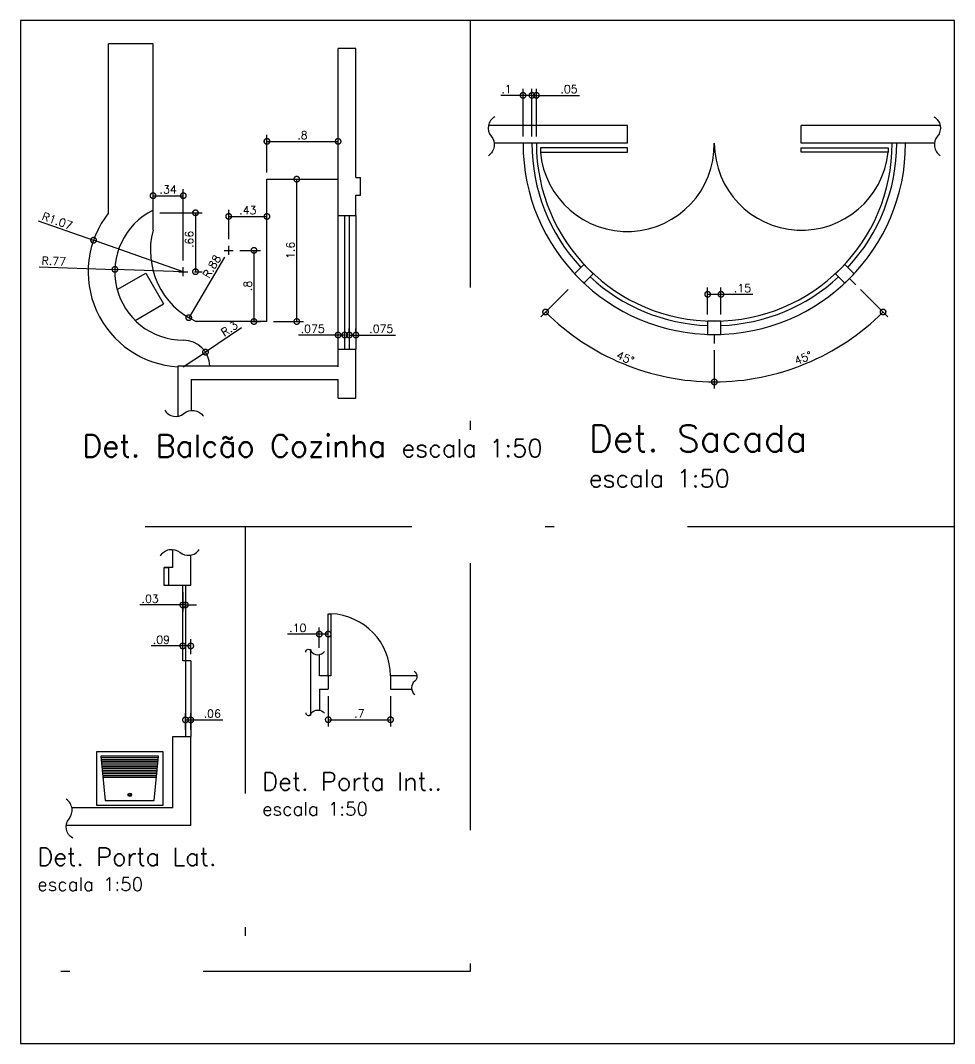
# Model space of a CAD drawing. Extents: x 0 to 62.2, y 0 to 29.7.
# Drawn here: x 51.67 to 62.17, y 14.62 to 26.12 of the extents above; entities that cross this region are included whole.
import ezdxf

# ---------------------------------------------------------------- set-up
doc = ezdxf.new("R2010")
doc.units = 0
doc.header["$LTSCALE"] = 2
doc.header["$MEASUREMENT"] = 0
doc.linetypes.add('DASHDOT', pattern=[1, 0.5, -0.25, 0, -0.25])
doc.layers.get('0').update_dxf_attribs({"linetype": 'CONTINUOUS'})
doc.layers.get('DEFPOINTS').update_dxf_attribs({"linetype": 'CONTINUOUS'})
for name, color, linetype in [('BANCADA', 3, 'CONTINUOUS'), ('DIM100', 1, 'CONTINUOUS'), ('EQUIP', 9, 'CONTINUOUS'), ('JANELAS', 4, 'CONTINUOUS'), ('PAREDE', 7, 'CONTINUOUS'), ('PORTAS', 2, 'CONTINUOUS'), ('TEXTO', 5, 'CONTINUOUS'), ('VP', 1, 'CONTINUOUS')]:
    doc.layers.add(name, color=color, linetype=linetype)
doc.styles.add('CLICKAD', font='romans.shx')
doc.dimstyles.new('CLICKAD1', dxfattribs={"dimscale": 0.05, "dimtxt": 1.8, "dimasz": 2.5, "dimexe": 1.5, "dimexo": 1.5, "dimgap": 0.5, "dimtad": 1, "dimzin": 12, "dimtxsty": 'CLICKAD', "dimblk1": 'DOTSMALL', "dimblk2": 'DOTSMALL', "dimsah": 1, "dimcen": 1, "dimclrt": 3, "dimazin": 3, "dimtp": 0.01, "dimtm": 0.02, "dimtfac": 1, "dimtmove": 0, "dimatfit": 3, "dimtolj": 1, "dimtzin": 0})

# ---------------------------------------------------------------- blocks, each defined once
blk = doc.blocks.new('_DOTSMALL')
at = {"color": 0, "linetype": 'BYBLOCK', "ltscale": 0.05, "const_width": 0.5}
blk.add_lwpolyline([(-0.0625, 0, 1), (0.0625, 0, 1)], format="xyb", close=True, dxfattribs=at)
blk = doc.blocks.new('*D136')
at = {"color": 0, "linetype": 'BYBLOCK', "ltscale": 0.05}
for p, q in [((53.162, 23.34), (53.162, 23.726)), ((53.502, 22.922), (53.502, 23.726)), ((53.162, 23.651), (53.502, 23.651))]:
    blk.add_line(p, q, dxfattribs=at)
at = {"layer": 'DEFPOINTS', "color": 0, "linetype": 'BYBLOCK', "ltscale": 0.05}
for p in [(53.502, 23.651), (53.162, 23.265), (53.502, 22.847)]:
    blk.add_point(p, dxfattribs=at)
at = {"color": 0, "linetype": 'BYBLOCK', "ltscale": 0.05, "xscale": 0.125, "yscale": 0.125, "zscale": 0.125, "rotation": 180}
blk.add_blockref('_DOTSMALL', (53.162, 23.651), dxfattribs=at)
at = {"color": 0, "linetype": 'BYBLOCK', "ltscale": 0.05, "xscale": 0.125, "yscale": 0.125, "zscale": 0.125}
blk.add_blockref('_DOTSMALL', (53.502, 23.651), dxfattribs=at)
at = {"color": 3, "linetype": 'BYBLOCK', "ltscale": 0.05, "insert": (53.332, 23.721), "char_height": 0.09, "attachment_point": 5, "style": 'CLICKAD'}
blk.add_mtext('\\A1;.34', dxfattribs=at)
blk = doc.blocks.new('*D132')
at = {"color": 0, "linetype": 'BYBLOCK', "ltscale": 0.05}
for p, q in [((54.517, 23.837), (54.852, 23.837)), ((54.777, 22.237), (54.777, 23.837)), ((54.517, 22.237), (54.852, 22.237))]:
    blk.add_line(p, q, dxfattribs=at)
at = {"layer": 'DEFPOINTS', "color": 0, "linetype": 'BYBLOCK', "ltscale": 0.05}
for p in [(54.442, 23.837), (54.777, 23.837), (54.442, 22.237)]:
    blk.add_point(p, dxfattribs=at)
at = {"color": 0, "linetype": 'BYBLOCK', "ltscale": 0.05, "xscale": 0.125, "yscale": 0.125, "zscale": 0.125}
for p, rotation in [((54.777, 23.837), 90), ((54.777, 22.237), 270)]:
    blk.add_blockref('_DOTSMALL', p, dxfattribs=dict(at, rotation=rotation))
at = {"color": 3, "linetype": 'BYBLOCK', "ltscale": 0.05, "insert": (54.707, 23.037), "char_height": 0.09, "attachment_point": 5, "rotation": 90, "style": 'CLICKAD'}
blk.add_mtext('\\A1;1.6', dxfattribs=at)
blk = doc.blocks.new('*D121')
at = {"color": 0, "linetype": 'BYBLOCK', "ltscale": 0.05}
for p, q in [((60.815, 23.097), (61.121, 22.791)), ((59.171, 22.416), (59.171, 21.983))]:
    blk.add_line(p, q, dxfattribs=at)
blk.add_arc((59.171, 24.741), 2.682, 270, 315, dxfattribs=at)
at = {"layer": 'DEFPOINTS', "color": 0, "linetype": 'BYBLOCK', "ltscale": 0.05}
for p in [(60.691, 23.22), (60.762, 23.15), (59.171, 22.591), (59.171, 22.491), (59.865, 22.15)]:
    blk.add_point(p, dxfattribs=at)
at = {"color": 0, "linetype": 'BYBLOCK', "ltscale": 0.05, "xscale": 0.125, "yscale": 0.125, "zscale": 0.125}
for p, rotation in [((61.068, 22.844), 44.9999999999996), ((59.171, 22.058), 179.9999999999983)]:
    blk.add_blockref('_DOTSMALL', p, dxfattribs=dict(at, rotation=rotation))
at = {"color": 3, "linetype": 'BYBLOCK', "ltscale": 0.05, "insert": (60.171, 22.327), "char_height": 0.09, "attachment_point": 5, "rotation": 22.5, "style": 'CLICKAD'}
blk.add_mtext('\\A1;45°', dxfattribs=at)
blk = doc.blocks.new('*D128')
at = {"color": 0, "linetype": 'BYBLOCK', "ltscale": 0.05}
for p, q in [((54.196, 18.63), (54.196, 18.41)), ((54.226, 18.63), (54.226, 18.41)), ((54.196, 18.485), (53.712, 18.485)), ((54.226, 18.485), (54.196, 18.485)), ((54.226, 18.485), (54.351, 18.485))]:
    blk.add_line(p, q, dxfattribs=at)
at = {"layer": 'DEFPOINTS', "color": 0, "linetype": 'BYBLOCK', "ltscale": 0.05}
for p in [(54.196, 18.705), (54.226, 18.705), (54.196, 18.485)]:
    blk.add_point(p, dxfattribs=at)
at = {"color": 0, "linetype": 'BYBLOCK', "ltscale": 0.05, "xscale": 0.125, "yscale": 0.125, "zscale": 0.125}
blk.add_blockref('_DOTSMALL', (54.196, 18.485), dxfattribs=at)
at = {"color": 0, "linetype": 'BYBLOCK', "ltscale": 0.05, "xscale": 0.125, "yscale": 0.125, "zscale": 0.125, "rotation": 180}
blk.add_blockref('_DOTSMALL', (54.226, 18.485), dxfattribs=at)
at = {"color": 3, "linetype": 'BYBLOCK', "ltscale": 0.05, "insert": (53.829, 18.555), "char_height": 0.09, "attachment_point": 5, "style": 'CLICKAD'}
blk.add_mtext('\\A1;.03', dxfattribs=at)
blk = doc.blocks.new('*D126')
at = {"color": 0, "linetype": 'BYBLOCK', "ltscale": 0.05}
for p, q in [((54.226, 17.08), (54.226, 17.268)), ((54.286, 17.08), (54.286, 17.268)), ((54.226, 17.193), (54.286, 17.193)), ((54.286, 17.193), (54.645, 17.193))]:
    blk.add_line(p, q, dxfattribs=at)
at = {"layer": 'DEFPOINTS', "color": 0, "linetype": 'BYBLOCK', "ltscale": 0.05}
for p in [(54.286, 17.193), (54.226, 17.005), (54.286, 17.005)]:
    blk.add_point(p, dxfattribs=at)
at = {"color": 0, "linetype": 'BYBLOCK', "ltscale": 0.05, "xscale": 0.125, "yscale": 0.125, "zscale": 0.125, "rotation": 180}
blk.add_blockref('_DOTSMALL', (54.226, 17.193), dxfattribs=at)
at = {"color": 0, "linetype": 'BYBLOCK', "ltscale": 0.05, "xscale": 0.125, "yscale": 0.125, "zscale": 0.125}
blk.add_blockref('_DOTSMALL', (54.286, 17.193), dxfattribs=at)
at = {"color": 3, "linetype": 'BYBLOCK', "ltscale": 0.05, "insert": (54.528, 17.263), "char_height": 0.09, "attachment_point": 5, "style": 'CLICKAD'}
blk.add_mtext('\\A1;.06', dxfattribs=at)
blk = doc.blocks.new('TANQUE')
for p, q in [((-0.325, 0.55), (-0.275, 0.05)), ((0.325, 0.55), (-0.325, 0.55)), ((0.323, 0.53), (-0.323, 0.53)), ((0.321, 0.51), (-0.321, 0.51)), ((0.319, 0.49), (-0.319, 0.49)), ((0.317, 0.47), (-0.317, 0.47)), ((0.275, 0.05), (0.325, 0.55)), ((0.315, 0.45), (-0.315, 0.45)), ((0.313, 0.43), (-0.313, 0.43)), ((0.311, 0.41), (-0.311, 0.41)), ((0.309, 0.39), (-0.309, 0.39)), ((0.307, 0.37), (-0.307, 0.37)), ((0.305, 0.35), (-0.305, 0.35)), ((0.303, 0.33), (-0.303, 0.33)), ((0.301, 0.31), (-0.301, 0.31)), ((-0.275, 0.05), (0.275, 0.05))]:
    blk.add_line(p, q)
blk.add_lwpolyline([(0.375, 0.6), (-0.375, 0.6), (-0.375, 0), (0.375, 0)], close=True)
at = {"ltscale": 0.05}
for radius in [0.02, 0.01]:
    blk.add_circle((0, 0.115), radius, dxfattribs=at)
blk = doc.blocks.new('*D127')
at = {"color": 0, "linetype": 'BYBLOCK', "ltscale": 0.05}
for p, q in [((54.196, 17.93), (54.196, 18.099)), ((54.286, 17.93), (54.286, 18.099)), ((54.196, 18.024), (53.841, 18.024)), ((54.286, 18.024), (54.196, 18.024))]:
    blk.add_line(p, q, dxfattribs=at)
at = {"layer": 'DEFPOINTS', "color": 0, "linetype": 'BYBLOCK', "ltscale": 0.05}
for p in [(54.196, 18.024), (54.196, 17.855), (54.286, 17.855)]:
    blk.add_point(p, dxfattribs=at)
at = {"color": 0, "linetype": 'BYBLOCK', "ltscale": 0.05, "xscale": 0.125, "yscale": 0.125, "zscale": 0.125, "rotation": 180}
blk.add_blockref('_DOTSMALL', (54.196, 18.024), dxfattribs=at)
at = {"color": 0, "linetype": 'BYBLOCK', "ltscale": 0.05, "xscale": 0.125, "yscale": 0.125, "zscale": 0.125}
blk.add_blockref('_DOTSMALL', (54.286, 18.024), dxfattribs=at)
at = {"color": 3, "linetype": 'BYBLOCK', "ltscale": 0.05, "insert": (53.956, 18.094), "char_height": 0.09, "attachment_point": 5, "style": 'CLICKAD'}
blk.add_mtext('\\A1;.09', dxfattribs=at)
blk = doc.blocks.new('*D137')
at = {"color": 0, "linetype": 'BYBLOCK', "ltscale": 0.05}
for p in [(51.881, 22.851), (53.502, 22.797)]:
    blk.add_line(p, (52.733, 22.823), dxfattribs=at)
at = {"layer": 'DEFPOINTS', "color": 0, "linetype": 'BYBLOCK', "ltscale": 0.05}
for p in [(52.733, 22.823), (53.502, 22.797)]:
    blk.add_point(p, dxfattribs=at)
at = {"color": 0, "linetype": 'BYBLOCK', "ltscale": 0.05, "xscale": 0.125, "yscale": 0.125, "zscale": 0.125, "rotation": 358.0660609681094}
blk.add_blockref('_DOTSMALL', (52.733, 22.823), dxfattribs=at)
at = {"color": 3, "linetype": 'BYBLOCK', "ltscale": 0.05, "insert": (52.046, 22.916), "char_height": 0.09, "attachment_point": 5, "rotation": 358.0661, "style": 'CLICKAD'}
blk.add_mtext('\\A1;R.77', dxfattribs=at)
blk = doc.blocks.new('*D129')
at = {"color": 0, "linetype": 'BYBLOCK', "ltscale": 0.05}
for p in [(51.87, 23.37), (53.502, 22.797)]:
    blk.add_line(p, (52.493, 23.151), dxfattribs=at)
at = {"layer": 'DEFPOINTS', "color": 0, "linetype": 'BYBLOCK', "ltscale": 0.05}
for p in [(52.493, 23.151), (53.502, 22.797)]:
    blk.add_point(p, dxfattribs=at)
at = {"color": 0, "linetype": 'BYBLOCK', "ltscale": 0.05, "xscale": 0.125, "yscale": 0.125, "zscale": 0.125, "rotation": 340.6462091297026}
blk.add_blockref('_DOTSMALL', (52.493, 23.151), dxfattribs=at)
at = {"color": 3, "linetype": 'BYBLOCK', "ltscale": 0.05, "insert": (52.086, 23.368), "char_height": 0.09, "attachment_point": 5, "rotation": 340.6462, "style": 'CLICKAD'}
blk.add_mtext('\\A1;R1.07', dxfattribs=at)
blk = doc.blocks.new('*D134')
at = {"color": 0, "linetype": 'BYBLOCK', "ltscale": 0.05}
for p, q in [((54.137, 23.037), (54.371, 23.037)), ((54.296, 23.037), (54.296, 22.237)), ((54.253, 22.237), (54.371, 22.237))]:
    blk.add_line(p, q, dxfattribs=at)
at = {"layer": 'DEFPOINTS', "color": 0, "linetype": 'BYBLOCK', "ltscale": 0.05}
for p in [(54.062, 23.037), (54.178, 22.237), (54.296, 22.237)]:
    blk.add_point(p, dxfattribs=at)
at = {"color": 0, "linetype": 'BYBLOCK', "ltscale": 0.05, "xscale": 0.125, "yscale": 0.125, "zscale": 0.125}
for p, rotation in [((54.296, 23.037), 90), ((54.296, 22.237), 270)]:
    blk.add_blockref('_DOTSMALL', p, dxfattribs=dict(at, rotation=rotation))
at = {"color": 3, "linetype": 'BYBLOCK', "ltscale": 0.05, "insert": (54.226, 22.637), "char_height": 0.09, "attachment_point": 5, "rotation": 90, "style": 'CLICKAD'}
blk.add_mtext('\\A1;.8', dxfattribs=at)
blk = doc.blocks.new('*D130')
at = {"color": 0, "linetype": 'BYBLOCK', "ltscale": 0.05}
blk.add_line((53.966, 22.959), (53.563, 22.28), dxfattribs=at)
at = {"layer": 'DEFPOINTS', "color": 0, "linetype": 'BYBLOCK', "ltscale": 0.05}
for p in [(54.012, 23.037), (53.563, 22.28)]:
    blk.add_point(p, dxfattribs=at)
at = {"color": 0, "linetype": 'BYBLOCK', "ltscale": 0.05, "xscale": 0.125, "yscale": 0.125, "zscale": 0.125, "rotation": 239.2854004188681}
blk.add_blockref('_DOTSMALL', (53.563, 22.28), dxfattribs=at)
at = {"color": 3, "linetype": 'BYBLOCK', "ltscale": 0.05, "insert": (53.823, 22.856), "char_height": 0.09, "attachment_point": 5, "rotation": 59.2854, "style": 'CLICKAD'}
blk.add_mtext('\\A1;R.88', dxfattribs=at)
blk = doc.blocks.new('*D201')
at = {"layer": 'DEFPOINTS', "color": 0}
for p in [(53.751, 22.393), (53.502, 22.227)]:
    blk.add_point(p, dxfattribs=at)
at = {"layer": 'DIM100', "color": 0}
for p in [(54.158, 22.665), (53.502, 22.227)]:
    blk.add_line(p, (53.751, 22.393), dxfattribs=at)
at = {"layer": 'DIM100', "color": 0, "xscale": 0.125, "yscale": 0.125, "zscale": 0.125, "rotation": 213.7584351729002}
blk.add_blockref('_DOTSMALL', (53.751, 22.393), dxfattribs=at)
at = {"layer": 'DIM100', "color": 3, "insert": (54.02, 22.657), "char_height": 0.09, "attachment_point": 5, "rotation": 33.7584, "style": 'CLICKAD'}
blk.add_mtext('\\A1;R.3', dxfattribs=at)
blk = doc.blocks.new('*D133')
at = {"color": 0, "linetype": 'BYBLOCK', "ltscale": 0.05}
for p, q in [((54.012, 23.162), (54.012, 23.493)), ((54.442, 23.162), (54.442, 23.493)), ((54.012, 23.418), (54.442, 23.418))]:
    blk.add_line(p, q, dxfattribs=at)
at = {"layer": 'DEFPOINTS', "color": 0, "linetype": 'BYBLOCK', "ltscale": 0.05}
for p in [(54.442, 23.418), (54.012, 23.087), (54.442, 23.087)]:
    blk.add_point(p, dxfattribs=at)
at = {"color": 0, "linetype": 'BYBLOCK', "ltscale": 0.05, "xscale": 0.125, "yscale": 0.125, "zscale": 0.125, "rotation": 180}
blk.add_blockref('_DOTSMALL', (54.012, 23.418), dxfattribs=at)
at = {"color": 0, "linetype": 'BYBLOCK', "ltscale": 0.05, "xscale": 0.125, "yscale": 0.125, "zscale": 0.125}
blk.add_blockref('_DOTSMALL', (54.442, 23.418), dxfattribs=at)
at = {"color": 3, "linetype": 'BYBLOCK', "ltscale": 0.05, "insert": (54.227, 23.488), "char_height": 0.09, "attachment_point": 5, "style": 'CLICKAD'}
blk.add_mtext('\\A1;.43', dxfattribs=at)
blk = doc.blocks.new('*D135')
at = {"color": 0, "linetype": 'BYBLOCK', "ltscale": 0.05}
for p, q in [((53.237, 23.459), (53.714, 23.459)), ((53.639, 23.459), (53.639, 22.797)), ((53.627, 22.797), (53.714, 22.797))]:
    blk.add_line(p, q, dxfattribs=at)
at = {"layer": 'DEFPOINTS', "color": 0, "linetype": 'BYBLOCK', "ltscale": 0.05}
for p in [(53.162, 23.459), (53.552, 22.797), (53.639, 22.797)]:
    blk.add_point(p, dxfattribs=at)
at = {"color": 0, "linetype": 'BYBLOCK', "ltscale": 0.05, "xscale": 0.125, "yscale": 0.125, "zscale": 0.125}
for p, rotation in [((53.639, 23.459), 90), ((53.639, 22.797), 270)]:
    blk.add_blockref('_DOTSMALL', p, dxfattribs=dict(at, rotation=rotation))
at = {"color": 3, "linetype": 'BYBLOCK', "ltscale": 0.05, "insert": (53.569, 23.16), "char_height": 0.09, "attachment_point": 5, "rotation": 90, "style": 'CLICKAD'}
blk.add_mtext('\\A1;.66', dxfattribs=at)
blk = doc.blocks.new('*D122')
at = {"color": 0, "linetype": 'BYBLOCK', "ltscale": 0.05}
for p, q in [((57.527, 23.097), (57.221, 22.791)), ((59.171, 22.416), (59.171, 21.983))]:
    blk.add_line(p, q, dxfattribs=at)
blk.add_arc((59.171, 24.741), 2.682, 225, 270, dxfattribs=at)
at = {"layer": 'DEFPOINTS', "color": 0, "linetype": 'BYBLOCK', "ltscale": 0.05}
for p in [(57.58, 23.15), (57.651, 23.22), (59.171, 22.591), (59.171, 22.491), (57.83, 22.418)]:
    blk.add_point(p, dxfattribs=at)
at = {"color": 0, "linetype": 'BYBLOCK', "ltscale": 0.05, "xscale": 0.125, "yscale": 0.125, "zscale": 0.125}
for p, rotation in [((57.274, 22.844), 135.0000000000037), ((59.171, 22.058), 1.998401444325282e-12)]:
    blk.add_blockref('_DOTSMALL', p, dxfattribs=dict(at, rotation=rotation))
at = {"color": 3, "linetype": 'BYBLOCK', "ltscale": 0.05, "insert": (58.171, 22.327), "char_height": 0.09, "attachment_point": 5, "rotation": 337.5, "style": 'CLICKAD'}
blk.add_mtext('\\A1;45°', dxfattribs=at)
blk = doc.blocks.new('*D123')
at = {"color": 0, "linetype": 'BYBLOCK', "ltscale": 0.05}
for p, q in [((59.096, 22.816), (59.096, 23.118)), ((59.246, 22.816), (59.246, 23.118)), ((59.096, 23.043), (59.246, 23.043)), ((59.246, 23.043), (59.605, 23.043))]:
    blk.add_line(p, q, dxfattribs=at)
at = {"layer": 'DEFPOINTS', "color": 0, "linetype": 'BYBLOCK', "ltscale": 0.05}
for p in [(59.246, 23.043), (59.096, 22.741), (59.246, 22.741)]:
    blk.add_point(p, dxfattribs=at)
at = {"color": 0, "linetype": 'BYBLOCK', "ltscale": 0.05, "xscale": 0.125, "yscale": 0.125, "zscale": 0.125, "rotation": 180}
blk.add_blockref('_DOTSMALL', (59.096, 23.043), dxfattribs=at)
at = {"color": 0, "linetype": 'BYBLOCK', "ltscale": 0.05, "xscale": 0.125, "yscale": 0.125, "zscale": 0.125}
blk.add_blockref('_DOTSMALL', (59.246, 23.043), dxfattribs=at)
at = {"color": 3, "linetype": 'BYBLOCK', "ltscale": 0.05, "insert": (59.488, 23.113), "char_height": 0.09, "attachment_point": 5, "style": 'CLICKAD'}
blk.add_mtext('\\A1;.15', dxfattribs=at)
blk = doc.blocks.new('*D131')
at = {"color": 0, "linetype": 'BYBLOCK', "ltscale": 0.05}
for p, q in [((54.442, 23.912), (54.442, 24.337)), ((55.242, 23.912), (55.242, 24.337)), ((54.442, 24.262), (55.242, 24.262))]:
    blk.add_line(p, q, dxfattribs=at)
at = {"layer": 'DEFPOINTS', "color": 0, "linetype": 'BYBLOCK', "ltscale": 0.05}
for p in [(55.242, 24.262), (54.442, 23.837), (55.242, 23.837)]:
    blk.add_point(p, dxfattribs=at)
at = {"color": 0, "linetype": 'BYBLOCK', "ltscale": 0.05, "xscale": 0.125, "yscale": 0.125, "zscale": 0.125, "rotation": 180}
blk.add_blockref('_DOTSMALL', (54.442, 24.262), dxfattribs=at)
at = {"color": 0, "linetype": 'BYBLOCK', "ltscale": 0.05, "xscale": 0.125, "yscale": 0.125, "zscale": 0.125}
blk.add_blockref('_DOTSMALL', (55.242, 24.262), dxfattribs=at)
at = {"color": 3, "linetype": 'BYBLOCK', "ltscale": 0.05, "insert": (54.842, 24.332), "char_height": 0.09, "attachment_point": 5, "style": 'CLICKAD'}
blk.add_mtext('\\A1;.8', dxfattribs=at)
blk = doc.blocks.new('*D125')
at = {"color": 0, "linetype": 'BYBLOCK', "ltscale": 0.05}
for p, q in [((57.121, 24.816), (57.121, 25.354)), ((57.171, 24.816), (57.171, 25.354)), ((57.121, 25.279), (56.996, 25.279)), ((57.121, 25.279), (57.171, 25.279)), ((57.171, 25.279), (57.655, 25.279))]:
    blk.add_line(p, q, dxfattribs=at)
at = {"layer": 'DEFPOINTS', "color": 0, "linetype": 'BYBLOCK', "ltscale": 0.05}
for p in [(57.171, 25.279), (57.121, 24.741), (57.171, 24.741)]:
    blk.add_point(p, dxfattribs=at)
at = {"color": 0, "linetype": 'BYBLOCK', "ltscale": 0.05, "xscale": 0.125, "yscale": 0.125, "zscale": 0.125}
blk.add_blockref('_DOTSMALL', (57.121, 25.279), dxfattribs=at)
at = {"color": 0, "linetype": 'BYBLOCK', "ltscale": 0.05, "xscale": 0.125, "yscale": 0.125, "zscale": 0.125, "rotation": 180}
blk.add_blockref('_DOTSMALL', (57.171, 25.279), dxfattribs=at)
at = {"color": 3, "linetype": 'BYBLOCK', "ltscale": 0.05, "insert": (57.538, 25.349), "char_height": 0.09, "attachment_point": 5, "style": 'CLICKAD'}
blk.add_mtext('\\A1;.05', dxfattribs=at)
blk = doc.blocks.new('*D124')
at = {"color": 0, "linetype": 'BYBLOCK', "ltscale": 0.05}
for p, q in [((57.021, 24.816), (57.021, 25.354)), ((57.121, 24.816), (57.121, 25.354)), ((57.021, 25.279), (56.773, 25.279)), ((57.121, 25.279), (57.021, 25.279))]:
    blk.add_line(p, q, dxfattribs=at)
at = {"layer": 'DEFPOINTS', "color": 0, "linetype": 'BYBLOCK', "ltscale": 0.05}
for p in [(57.021, 25.279), (57.021, 24.741), (57.121, 24.741)]:
    blk.add_point(p, dxfattribs=at)
at = {"color": 0, "linetype": 'BYBLOCK', "ltscale": 0.05, "xscale": 0.125, "yscale": 0.125, "zscale": 0.125, "rotation": 180}
blk.add_blockref('_DOTSMALL', (57.021, 25.279), dxfattribs=at)
at = {"color": 0, "linetype": 'BYBLOCK', "ltscale": 0.05, "xscale": 0.125, "yscale": 0.125, "zscale": 0.125}
blk.add_blockref('_DOTSMALL', (57.121, 25.279), dxfattribs=at)
at = {"color": 3, "linetype": 'BYBLOCK', "ltscale": 0.05, "insert": (56.835, 25.349), "char_height": 0.09, "attachment_point": 5, "style": 'CLICKAD'}
blk.add_mtext('\\A1;.1', dxfattribs=at)
blk = doc.blocks.new('*D158')
at = {"color": 0, "linetype": 'BYBLOCK'}
for p, q in [((55.031, 19.223), (54.672, 19.223)), ((55.031, 19.067), (55.031, 19.298)), ((55.131, 19.223), (55.031, 19.223)), ((55.131, 19.067), (55.131, 19.298))]:
    blk.add_line(p, q, dxfattribs=at)
at = {"layer": 'DEFPOINTS', "color": 0, "linetype": 'BYBLOCK'}
for p in [(55.031, 19.223), (55.031, 18.992), (55.131, 18.992)]:
    blk.add_point(p, dxfattribs=at)
at = {"color": 0, "linetype": 'BYBLOCK', "xscale": 0.125, "yscale": 0.125, "zscale": 0.125, "rotation": 180}
blk.add_blockref('_DOTSMALL', (55.031, 19.223), dxfattribs=at)
at = {"color": 0, "linetype": 'BYBLOCK', "xscale": 0.125, "yscale": 0.125, "zscale": 0.125}
blk.add_blockref('_DOTSMALL', (55.131, 19.223), dxfattribs=at)
at = {"color": 3, "linetype": 'BYBLOCK', "insert": (54.789, 19.293), "char_height": 0.09, "attachment_point": 5, "style": 'CLICKAD'}
blk.add_mtext('\\A1;.10', dxfattribs=at)
blk = doc.blocks.new('*D159')
at = {"layer": 'DEFPOINTS', "color": 0}
for p in [(55.131, 18.602), (55.831, 18.602), (55.831, 18.261)]:
    blk.add_point(p, dxfattribs=at)
at = {"layer": 'DIM100', "color": 0}
for p, q in [((55.131, 18.527), (55.131, 18.186)), ((55.831, 18.527), (55.831, 18.186)), ((55.131, 18.261), (55.831, 18.261))]:
    blk.add_line(p, q, dxfattribs=at)
at = {"layer": 'DIM100', "color": 0, "xscale": 0.125, "yscale": 0.125, "zscale": 0.125, "rotation": 180}
blk.add_blockref('_DOTSMALL', (55.131, 18.261), dxfattribs=at)
at = {"layer": 'DIM100', "color": 0, "xscale": 0.125, "yscale": 0.125, "zscale": 0.125}
blk.add_blockref('_DOTSMALL', (55.831, 18.261), dxfattribs=at)
at = {"layer": 'DIM100', "color": 3, "insert": (55.481, 18.331), "char_height": 0.09, "attachment_point": 5, "style": 'CLICKAD'}
blk.add_mtext('\\A1;.7', dxfattribs=at)
blk = doc.blocks.new('*D171')
at = {"color": 0, "linetype": 'BYBLOCK'}
for p, q in [((55.242, 23.547), (55.242, 23.586)), ((55.317, 23.547), (55.317, 23.586)), ((55.242, 23.511), (54.797, 23.511)), ((55.317, 23.511), (55.242, 23.511))]:
    blk.add_line(p, q, dxfattribs=at)
at = {"layer": 'DEFPOINTS', "color": 0, "linetype": 'BYBLOCK'}
for p in [(55.242, 23.511), (55.242, 23.472), (55.317, 23.472)]:
    blk.add_point(p, dxfattribs=at)
at = {"color": 0, "linetype": 'BYBLOCK', "xscale": 0.125, "yscale": 0.125, "zscale": 0.125, "rotation": 180}
blk.add_blockref('_DOTSMALL', (55.242, 23.511), dxfattribs=at)
at = {"color": 0, "linetype": 'BYBLOCK', "xscale": 0.125, "yscale": 0.125, "zscale": 0.125}
blk.add_blockref('_DOTSMALL', (55.317, 23.511), dxfattribs=at)
at = {"color": 3, "linetype": 'BYBLOCK', "insert": (54.957, 23.581), "char_height": 0.09, "attachment_point": 5, "style": 'CLICKAD'}
blk.add_mtext('\\A1;.075', dxfattribs=at)
blk = doc.blocks.new('*D172')
at = {"color": 0, "linetype": 'BYBLOCK'}
for p, q in [((55.367, 22.621), (55.367, 22.66)), ((55.442, 22.621), (55.442, 22.66)), ((55.367, 22.585), (55.442, 22.585)), ((55.442, 22.585), (55.887, 22.585))]:
    blk.add_line(p, q, dxfattribs=at)
at = {"layer": 'DEFPOINTS', "color": 0, "linetype": 'BYBLOCK'}
for p in [(55.367, 22.546), (55.442, 22.585), (55.442, 22.546)]:
    blk.add_point(p, dxfattribs=at)
at = {"color": 0, "linetype": 'BYBLOCK', "xscale": 0.125, "yscale": 0.125, "zscale": 0.125, "rotation": 180}
blk.add_blockref('_DOTSMALL', (55.367, 22.585), dxfattribs=at)
at = {"color": 0, "linetype": 'BYBLOCK', "xscale": 0.125, "yscale": 0.125, "zscale": 0.125}
blk.add_blockref('_DOTSMALL', (55.442, 22.585), dxfattribs=at)
at = {"color": 3, "linetype": 'BYBLOCK', "insert": (55.727, 22.655), "char_height": 0.09, "attachment_point": 5, "style": 'CLICKAD'}
blk.add_mtext('\\A1;.075', dxfattribs=at)

msp = doc.modelspace()

# ---------------------------------------------------------------- linework, layer by layer
at = {"layer": 'BANCADA'}
for p, q in [((52.6621, 23.9595), (52.6621, 25.8567)), ((53.1621, 25.8567), (52.6621, 25.8567)), ((53.1621, 23.7645), (53.1621, 25.8567)), ((54.4421, 22.7367), (54.4421, 24.3367)), ((54.4421, 24.3367), (55.2421, 24.3367)), ((52.7589, 23.0951), (53.0798, 23.2804)), ((53.0798, 23.2804), (53.2798, 22.934)), ((52.9603, 22.7495), (53.2798, 22.934)), ((54.4421, 22.7367), (53.6455, 22.7367))]:
    msp.add_line(p, q, dxfattribs=at)
for centre, radius, start, end in [((53.5021, 23.2967), 1.07, 141.725, 266.78547), ((53.5021, 23.2967), 0.77, 116.20336, 270), ((54.0121, 23.5367), 0.88, 164.9963, 245.38002), ((53.5021, 22.2267), 0.3, 1.91021, 90)]:
    msp.add_arc(centre, radius, start, end, dxfattribs=at)
at = {"layer": 'DIM100'}
for p, q in [((54.0121, 23.4867), (54.0121, 23.5867)), ((53.9621, 23.5367), (54.0621, 23.5367))]:
    msp.add_line(p, q, dxfattribs=at)
at = {"layer": 'DIM100', "linetype": 'DASHDOT', "ltscale": 3}
for p, q in [((54.1989, 20.4304), (54.1989, 15.4304)), ((56.7264, 15.4304), (51.6714, 15.4304))]:
    msp.add_line(p, q, dxfattribs=at)
at = {"layer": 'JANELAS'}
for p, q in [((55.2421, 22.4267), (55.2421, 23.9267)), ((55.3171, 22.4267), (55.3171, 23.9267)), ((55.3671, 23.9267), (55.3671, 22.4267)), ((55.4421, 23.9267), (55.4421, 22.4267))]:
    msp.add_line(p, q, dxfattribs=at)
at = {"layer": 'PAREDE'}
for p, q in [((55.2421, 23.9267), (55.2421, 25.8067)), ((55.4421, 25.8067), (55.2421, 25.8067)), ((55.4421, 24.3567), (55.4421, 25.8067)), ((58.496, 24.9406), (56.9325, 24.9406)), ((58.496, 24.7406), (58.496, 24.9406)), ((62.0094, 24.9406), (60.446, 24.9406)), ((60.446, 24.7406), (60.446, 24.9406)), ((58.496, 24.7406), (56.996, 24.7406)), ((61.946, 24.7406), (60.446, 24.7406)), ((55.4421, 24.3567), (55.4921, 24.3567)), ((55.4921, 24.1567), (55.4921, 24.3567)), ((55.4421, 23.9267), (55.4421, 24.1567)), ((55.4421, 24.1567), (55.4921, 24.1567)), ((55.2421, 23.9267), (55.4421, 23.9267)), ((53.5021, 23.2467), (53.5021, 23.3467)), ((53.4521, 23.2967), (53.5521, 23.2967)), ((61.0619, 23.1496), (60.9912, 23.2204)), ((59.471, 22.5906), (59.471, 22.4906)), ((55.2421, 22.4267), (55.4421, 22.4267)), ((53.4421, 22.2367), (53.4421, 21.6722)), ((55.2421, 22.2367), (53.4421, 22.2367)), ((53.5921, 22.0867), (53.5921, 21.7367)), ((53.5921, 22.0867), (55.2421, 22.0867)), ((55.2421, 21.8767), (55.4421, 21.8767)), ((53.386, 19.9713), (53.386, 20.1748)), ((53.586, 19.7713), (53.586, 20.1112)), ((53.386, 19.9713), (53.286, 19.9713)), ((53.586, 19.7713), (53.286, 19.7713)), ((54.9312, 19.0525), (54.9312, 18.3076)), ((55.0311, 18.7525), (55.0311, 18.9925)), ((55.1311, 18.7525), (55.0311, 18.7525)), ((55.1311, 18.7525), (55.1311, 18.6025)), ((55.8311, 18.7525), (55.8311, 18.6025)), ((56.1286, 18.7525), (55.8311, 18.7525)), ((55.0311, 18.6025), (55.1311, 18.6025)), ((55.0311, 18.6025), (55.0311, 18.3676)), ((55.8311, 18.6025), (56.0686, 18.6025)), ((53.386, 18.0713), (53.586, 18.0713)), ((53.386, 17.2713), (53.386, 18.0713)), ((53.586, 17.0713), (53.586, 18.0713)), ((53.386, 17.2713), (52.2495, 17.2713)), ((53.586, 17.0713), (52.186, 17.0713))]:
    msp.add_line(p, q, dxfattribs=at)
for points in [[(57.0033, 25.037, 0.4694729), (56.9622, 24.8214, -0.4395255), (56.9314, 24.6007, -1.8637921)], [(61.9386, 25.037, -0.4694729), (61.9797, 24.8214, 0.4395255), (62.0105, 24.6007, 1.8637921)], [(53.2926, 21.7438, 0.4694729), (53.5082, 21.7027, -0.4395255), (53.7289, 21.6718, -1.8637921)], [(53.2457, 20.1019, -0.4694729), (53.4613, 20.143, 0.4395255), (53.682, 20.1738, 1.8637921)], [(54.8783, 19.0211, -0.9187898), (54.9405, 19.0268, 0.4796589), (55.0892, 19.0268)], [(56.0972, 18.8054, -0.5108024), (56.1028, 18.6932, 0.4796589), (56.1028, 18.5445)], [(54.8783, 18.339, 0.9187898), (54.9405, 18.3333, -0.4796589), (55.0892, 18.3333)], [(52.2588, 16.9311, -0.4694729), (52.2177, 17.1466, 0.4395255), (52.1869, 17.3674)]]:
    msp.add_lwpolyline(points, format="xyb", dxfattribs=at)
for points in [[(58.0037, 23.1673), (57.8976, 23.2734), (58.0037, 23.3795), (58.1098, 23.2734)], [(60.9382, 23.1673), (61.0443, 23.2734), (60.9382, 23.3795), (60.8321, 23.2734)], [(59.396, 22.5906), (59.546, 22.5906), (59.546, 22.7406), (59.396, 22.7406)]]:
    msp.add_lwpolyline(points, close=True, dxfattribs=at)
for points in [[(55.2421, 22.2267), (55.2421, 22.4267)], [(55.4421, 21.8767), (55.4421, 22.4267)], [(55.2421, 21.8767), (55.2421, 22.0867)]]:
    msp.add_lwpolyline(points, dxfattribs=at)
for radius, start, end in [(2.15, 180, 0), (2.05, 180, 222.90335), (2, 180, 0), (2.05, 317.09665, 0), (2.05, 227.09665, 267.90335), (2.05, 272.09665, 312.90335)]:
    msp.add_arc((59.471, 24.7406), radius, start, end, dxfattribs=at)
at = {"layer": 'PORTAS'}
for p, q in [((53.496, 18.9213), (53.496, 19.7713)), ((53.526, 19.7713), (53.526, 18.0713)), ((53.586, 18.9213), (53.496, 18.9213)), ((53.586, 18.9213), (53.586, 18.0713))]:
    msp.add_line(p, q, dxfattribs=at)
for points in [[(58.496, 24.6906), (57.516, 24.6906), (57.516, 24.6406), (58.496, 24.6406)], [(60.446, 24.6906), (61.426, 24.6906), (61.426, 24.6406), (60.446, 24.6406)], [(53.286, 19.7713), (53.286, 19.9713), (53.336, 19.9713), (53.336, 19.7713)], [(55.1311, 18.7525), (55.1311, 19.4525), (55.1611, 19.4525), (55.1611, 18.7525)]]:
    msp.add_lwpolyline(points, close=True, dxfattribs=at)
for centre, radius, start, end in [((58.4915, 24.7287), 0.9795, 185.15871, 0.69765), ((60.4512, 24.744), 0.9802, 180.19403, 353.94962), ((55.1304, 18.7525), 0.7007, 0, 87.4911)]:
    msp.add_arc(centre, radius, start, end, dxfattribs=at)
at = {"layer": 'VP'}
for p, q in [((51.6714, 26.1209), (51.6714, 14.6209)), ((62.1714, 26.1209), (51.6714, 26.1209)), ((62.1714, 14.6209), (62.1714, 26.1209)), ((51.6714, 14.6209), (62.1714, 14.6209))]:
    msp.add_line(p, q, dxfattribs=at)
at = {"layer": 'VP', "linetype": 'DASHDOT', "ltscale": 3}
for p, q in [((56.7264, 26.1209), (56.7264, 15.4304)), ((62.1714, 20.4304), (51.6714, 20.4304))]:
    msp.add_line(p, q, dxfattribs=at)

# ---------------------------------------------------------------- block references
at = {"layer": 'EQUIP'}
msp.add_blockref('TANQUE', (52.9, 17.3017), dxfattribs=at)

# ---------------------------------------------------------------- texts
at = {"layer": 'TEXTO', "linetype": 'CONTINUOUS', "attachment_point": 1, "style": 'CLICKAD'}
for s, insert, char_height, width in [('Det. Sacada \\H0.2;escala 1:50', (58.0607, 21.5736), 0.3, 3.5), ('Det. Balcão Cozinha \\H0.2;escala 1:50', (52.3656, 21.4637), 0.25, 5), ('Det. Porta Int..\\H0.3; \\H0.15;escala 1:50', (54.3885, 17.6665), 0.2, 2.8), ('Det. Porta Lat.\\H0.3; \\H0.15;escala 1:50', (51.861, 16.8197), 0.2, 2.8)]:
    msp.add_mtext(s, dxfattribs=dict(at, insert=insert, char_height=char_height, width=width))

# ---------------------------------------------------------------- dimensions: what is measured, and where the dimension line sits
at = {"layer": 'DIM100'}
for base, p1, p2, picture, middle, set_off in [((57.321, 25.279), (57.421, 24.7406), (57.321, 24.7406), '*D124', (57.1345, 25.349), (0.3, 0)), ((57.471, 25.279), (57.421, 24.7406), (57.471, 24.7406), '*D125', (57.8381, 25.349), (0.3, 0)), ((55.2421, 24.7622), (54.4421, 24.3367), (55.2421, 24.3367), '*D131', (54.8421, 24.8322), (0, 0.5)), ((53.5021, 24.1513), (53.1621, 23.7645), (53.5021, 23.3467), '*D136', (53.3321, 24.2213), (0, 0.5)), ((54.4421, 23.9184), (54.0121, 23.5867), (54.4421, 23.5867), '*D133', (54.2271, 23.9884), (0, 0.5)), ((59.546, 23.0434), (59.396, 22.7406), (59.546, 22.7406), '*D123', (59.7881, 23.1134), (0.3, 0)), ((53.496, 19.551), (53.526, 19.7713), (53.496, 19.7713), '*D128', (53.1288, 19.0244), (-0.7, 1.0659)), ((53.496, 19.0902), (53.586, 18.9213), (53.496, 18.9213), '*D127', (53.256, 18.5636), (-0.7, 1.0659)), ((53.586, 18.2592), (53.526, 18.0713), (53.586, 18.0713), '*D126', (53.8281, 17.7327), (-0.7, 1.0659))]:
    dim = msp.add_linear_dim(base=base, p1=p1, p2=p2, dimstyle='CLICKAD1', dxfattribs=at)
    dim.commit()
    dim.dimension.update_dxf_attribs({"geometry": picture, "text_midpoint": middle, "insert": set_off})
for base, p1, p2, picture, middle in [((54.7772, 24.3367), (54.4421, 22.7367), (54.4421, 24.3367), '*D132', (54.7072, 23.5367)), ((54.2958, 22.7367), (54.0621, 23.5367), (54.178, 22.7367), '*D134', (54.2258, 23.1367))]:
    dim = msp.add_linear_dim(base=base, p1=p1, p2=p2, angle=90, dimstyle='CLICKAD1', dxfattribs=at)
    dim.commit()
    dim.dimension.update_dxf_attribs({"geometry": picture, "text_midpoint": middle, "insert": (0, 0.5)})
for center, mpoint, picture, middle in [((53.5021, 23.2967), (52.4925, 23.6513), '*D129', (52.0632, 23.8021)), ((53.5021, 23.2967), (52.7325, 23.3227), '*D137', (52.0435, 23.3459)), ((54.0121, 23.5367), (53.5626, 22.7801), '*D130', (53.8832, 23.3198))]:
    dim = msp.add_radius_dim(center=center, mpoint=mpoint, dimstyle='CLICKAD1', dxfattribs=at)
    dim.commit()
    dim.dimension.update_dxf_attribs({"geometry": picture, "text_midpoint": middle, "dimtype": 132, "insert": (0, 0.5)})
dim = msp.add_linear_dim(base=(53.6391, 23.2967), p1=(53.1621, 23.9595), p2=(53.5521, 23.2967), angle=90, dimstyle='CLICKAD1', dxfattribs=at)
dim.commit()
dim.dimension.update_dxf_attribs({"geometry": '*D135', "text_midpoint": (53.6391, 23.6595), "dimtype": 128, "insert": (0, 0.5)})
for base, line1, picture, middle in [((58.12984, 22.41776), ((57.87996, 23.14964), (57.95067, 23.22035)), '*D122', (58.4713, 22.32726)), ((60.16516, 22.14981), ((61.06194, 23.14964), (60.99123, 23.22035)), '*D121', (60.4706, 22.32726))]:
    dim = msp.add_angular_dim_2l(base=base, line1=line1, line2=((59.47095, 22.59063), (59.47095, 22.49063)), dimstyle='CLICKAD1', override={"dimadec": 2}, dxfattribs=at)
    dim.commit()
    dim.dimension.update_dxf_attribs({"geometry": picture, "text_midpoint": middle, "insert": (0.3, 0)})
dim = msp.add_radius_dim(center=(53.5021, 22.2267), mpoint=(53.7515, 22.3934), dimstyle='CLICKAD1', override={"dimtmove": 1}, dxfattribs=at)
dim.commit()
dim.dimension.update_dxf_attribs({"geometry": '*D201', "text_midpoint": (54.0585, 22.5986), "dimtype": 164})
dim = msp.add_linear_dim(base=(55.2421, 22.5853), p1=(55.3171, 22.5462), p2=(55.2421, 22.5462), dimstyle='CLICKAD1', override={"dimdec": 3, "dimzin": 4}, dxfattribs=at)
dim.commit()
dim.dimension.update_dxf_attribs({"geometry": '*D171', "text_midpoint": (54.9571, 22.5853), "dimtype": 160, "insert": (0, -0.9259)})
dim = msp.add_linear_dim(base=(55.4421, 22.5853), p1=(55.3671, 22.5462), p2=(55.4421, 22.5462), dimstyle='CLICKAD1', override={"dimdec": 3, "dimzin": 4}, dxfattribs=at)
dim.commit()
dim.dimension.update_dxf_attribs({"geometry": '*D172', "text_midpoint": (55.7271, 22.5853), "dimtype": 160})
for base, p1, p2, override, picture, middle in [((55.0311, 19.2225), (55.1311, 18.9925), (55.0311, 18.9925), {"dimzin": 4}, '*D158', (54.789, 19.2925)), ((55.8311, 18.2608), (55.1311, 18.6025), (55.8311, 18.6025), {"dimtmove": 1}, '*D159', (55.4811, 18.3308))]:
    dim = msp.add_linear_dim(base=base, p1=p1, p2=p2, dimstyle='CLICKAD1', override=override, dxfattribs=at)
    dim.commit()
    dim.dimension.update_dxf_attribs({"geometry": picture, "text_midpoint": middle})

doc.saveas('drawing.dxf')
